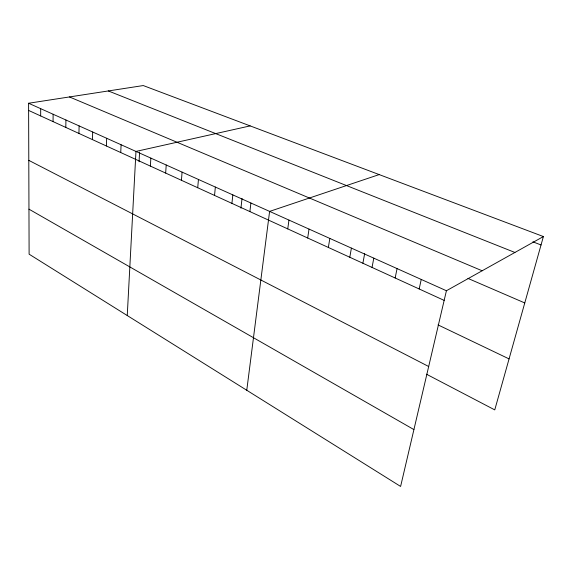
<?xml version="1.0" encoding="UTF-8"?>
<svg xmlns="http://www.w3.org/2000/svg" width="572" height="572" viewBox="0 0 572 572"><rect width="100%" height="100%" fill="white"/><g stroke="black" fill="none" stroke-linecap="round" stroke-linejoin="round"><path stroke-width="0.86" d="M40.669 115.937L40.691 108.666M53.06 121.6L53.132 114.25M65.809 127.434L65.93 119.991M78.936 133.433L79.108 125.911M92.457 139.611L92.685 132.003M106.385 145.982L106.671 138.281M120.742 152.545L121.092 144.752M127.249 315.537L135.972 151.423L250.15 125.897M139.053 161.776L139.589 152.045M150.372 166.095L150.865 158.108M165.658 173.08L166.223 165.001M181.438 180.294L182.075 172.115M197.719 187.738L198.441 179.458M214.543 195.424L215.351 187.051M231.925 203.375L232.833 194.895M240.941 208.187L242.028 198.47M249.9 211.59L250.901 203.003M246.768 390.261L269.605 211.397L379.179 174.582M287.745 228.893L288.967 220.084M307.686 238.009L309.03 229.086M328.357 247.462L329.829 238.417M349.792 257.257L351.401 248.105M362.891 263.242L364.657 253.625M372.043 267.431L373.802 258.151M395.152 277.992L397.068 268.59M419.169 288.974L421.249 279.443M543.4 236.551L446.417 290.74L400.607 486.443L29.108 254.182L28.6 103.246L143.257 85.557L543.4 236.551L494.759 409.888L426.498 374.217M532.897 241.834L541.041 244.966M108.315 90.948L514.914 252.466M69.455 96.94L482.146 270.77M467.939 278.407L524.767 302.945M28.6 103.246L446.417 290.74M28.621 110.432L444.151 300.393M438.038 324.896L509.066 358.901M28.793 160.353L428.678 366.509M28.957 209.159L413.913 429.586"/></g></svg>
